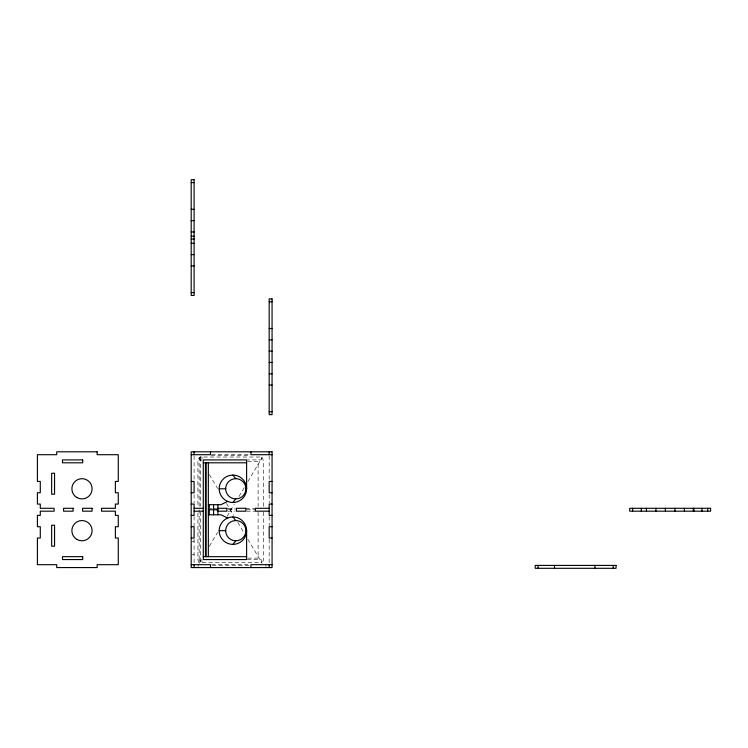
<?xml version="1.0" encoding="UTF-8"?>
<svg xmlns="http://www.w3.org/2000/svg" width="748" height="748" viewBox="0 0 748 748"><rect width="100%" height="100%" fill="white"/><g stroke="black" fill="none" stroke-linecap="round" stroke-linejoin="round"><path stroke-width="0.56" stroke-dasharray="3.74 2.81" d="M263.427 512.062L263.427 559.747L262.576 562.58M263.427 506.359L263.427 461.086L262.576 458.253L260.248 456.187M199.249 563.197L202.212 558.214M209.328 546.264L217.631 532.324M227.121 516.391L234.236 504.442M238.986 496.476L244.325 487.518M247.878 481.534L262.118 457.636M201.109 456.187L198.781 458.253L197.93 461.086L197.93 506.359M211.665 454.7L249.795 454.7M211.179 455.429L250.178 455.429M199.136 506.256L199.136 459.917A3.254 3.254 0 0 1 200.352 457.711L200.651 457.505A3.254 3.254 0 0 1 202.025 457.028L261.239 457.028L261.239 459.917L247.308 459.917M199.136 459.917L202.025 459.917M247.607 461.357L258.116 461.357L258.116 506.284M210.02 508.294L212.123 508.294M213.18 508.294L216.34 508.294M227.944 508.294L235.115 508.294M245.868 508.294L254.769 508.294M228.392 509.734L235.255 509.734M246.681 509.734L254.685 509.734M227.944 511.183L235.115 511.183M246.672 511.183L254.769 511.183M192.161 541.58L194.087 541.58M192.161 554.577L194.087 554.577M247.831 558.111L258.116 558.111L258.116 512.034M199.136 509.734L199.136 559.56L202.025 559.56M247.308 559.56L261.239 559.56L261.239 562.449L202.025 562.449A3.254 3.254 0 0 1 200.651 561.972L200.352 561.757A3.254 3.254 0 0 1 199.136 559.56M211.665 564.684L249.869 564.684M212.329 565.413L250.178 565.413M199.239 457.636L202.212 462.619M209.328 474.569L217.631 488.509M226.522 503.451L233.647 515.4M237.799 522.366L244.316 533.324M247.878 539.299L262.109 563.197M198.781 562.58L197.93 559.747L197.93 512.062M269.177 455.869L269.177 479.599M269.177 494.643L269.177 502.946M269.177 516.531L269.177 525.9M269.177 539.196L269.177 562.945M265.979 564.684L265.979 566.61M202.025 457.028L202.025 458.954M202.025 560.523L202.025 562.449M200.586 457.542L200.586 506.256M200.586 512.053L200.586 561.926M198.098 564.684L198.098 566.61M194.087 455.869L194.087 479.599M194.087 494.643L194.087 502.946M194.087 516.531L194.087 525.9M194.087 539.196L194.087 562.945"/><path stroke-width="1.12" d="M245.896 530.678A10.107 10.107 0 0 1 230.73 539.43A10.107 10.107 0 0 1 230.73 521.917A10.107 10.107 0 0 1 245.896 530.678L246.616 530.678A13.716 13.716 0 0 1 232.899 544.394A13.716 13.716 0 0 1 219.173 530.678C219.127 523.329 225.55 516.905 232.899 516.952A13.716 13.716 0 0 1 246.616 530.678L246.616 559.56L203.288 559.56L203.288 459.917L246.616 459.917L246.616 488.799A13.716 13.716 0 0 1 232.899 502.516C225.55 502.563 219.127 496.139 219.173 488.799A13.716 13.716 0 0 1 232.899 475.074A13.716 13.716 0 0 1 246.616 488.799L245.896 488.799A10.107 10.107 0 0 0 230.73 480.038A10.107 10.107 0 0 0 230.73 497.551A10.107 10.107 0 0 0 245.896 488.799M232.899 502.516L235.788 498.907M232.899 544.394L235.788 540.785M227.691 501.366L220.978 504.685L208.346 504.685M191.198 182.587L194.087 182.587M191.198 209.318L194.087 209.318M191.198 220.641L194.087 220.641M191.198 231.964L194.087 231.964M191.198 236.181L194.087 236.181M191.198 239.07L194.087 239.07M191.198 243.287L194.087 243.287M191.198 254.601L194.087 254.601M191.198 265.923L194.087 265.923M191.198 292.571L194.087 292.571M269.177 301.771L272.066 301.771M269.177 328.503L272.066 328.503M269.177 339.826L272.066 339.826M269.177 351.149L272.066 351.149M269.177 362.471L272.066 362.471M269.177 373.794L272.066 373.794M269.177 385.108L272.066 385.108M269.177 411.765L272.066 411.765M191.198 454.7L210.515 454.7L210.515 451.811M272.066 454.7L250.945 454.7L250.945 451.811M203.288 462.797L246.616 462.797M191.198 481.432L194.087 481.432L194.087 492.754L191.198 492.754M272.066 481.432L269.177 481.432L269.177 492.754L272.066 492.754M219.173 488.799L225.672 488.799M191.198 504.077L194.087 504.077L194.087 515.4L191.198 515.4M272.066 504.077L269.177 504.077L269.177 515.4L272.066 515.4M194.087 508.294L203.297 508.294M269.177 508.294L255.358 508.294L255.358 511.183L269.177 511.183M209.253 509.734L217.911 509.734M194.087 511.183L203.297 511.183M208.346 514.792L220.978 514.792L227.691 518.112M191.198 526.714L194.087 526.714L194.087 538.036L191.198 538.036M272.066 526.714L269.177 526.714L269.177 538.036L272.066 538.036M219.173 530.678L225.672 530.678M203.288 556.671L246.616 556.671M191.198 564.684L210.515 564.684L210.515 567.573M272.066 564.684L250.945 564.684L250.945 567.573M232.899 475.074L235.788 478.683M232.899 516.952L235.788 520.561M707.711 508.294L707.711 511.183M701.961 508.294L701.961 511.183M693.892 508.294L693.892 511.183M693.303 508.294L693.303 511.183M684.401 508.294L684.401 511.183M674.911 508.294L674.911 511.183M665.421 508.294L665.421 511.183M655.931 508.294L655.931 511.183M646.44 508.294L646.44 511.183M641.279 508.294L641.279 511.183M632.621 508.294L632.621 511.183M613.173 565.413L613.173 568.302M594.941 565.413L594.941 568.302M554.511 565.413L554.511 568.302M538.083 565.413L538.083 568.302M269.177 451.811L269.177 454.7M269.177 564.684L269.177 567.573M217.911 504.685L217.911 514.792M213.582 504.685L213.582 514.792M209.253 504.685L209.253 514.792M208.346 462.797L208.346 556.671M206.177 462.797L206.177 556.671M205.457 462.797L205.457 556.671M194.087 451.811L194.087 454.7M194.087 564.684L194.087 567.573M194.087 179.698L191.198 179.698L191.198 295.46L194.087 295.46L194.087 179.698M272.066 298.891L269.177 298.891L269.177 414.644L272.066 414.644L272.066 298.891M97.147 451.811L56.717 451.811L56.717 454.7L37.4 454.7L37.4 481.432L40.289 481.432L40.289 492.754L37.4 492.754L37.4 504.077L40.289 504.077L40.289 508.294L54.108 508.294L54.108 511.183L40.289 511.183L40.289 515.4L37.4 515.4L37.4 526.714L40.289 526.714L40.289 538.036L37.4 538.036L37.4 564.684L56.717 564.684L56.717 567.573L97.147 567.573L97.147 564.684L118.268 564.684L118.268 538.036L115.379 538.036L115.379 526.714L118.268 526.714L118.268 515.4L115.379 515.4L115.379 511.183L101.56 511.183L101.56 508.294L115.379 508.294L115.379 504.077L118.268 504.077L118.268 492.754L115.379 492.754L115.379 481.432L118.268 481.432L118.268 454.7L97.147 454.7L97.147 451.811M272.066 451.811L191.198 451.811L191.198 567.573L272.066 567.573L272.066 451.811M82.71 459.917L62.486 459.917L62.486 462.797L82.71 462.797L82.71 459.917M54.548 473.269L51.659 473.269L51.659 494.213L54.548 494.213L54.548 473.269M73.089 508.294L63.599 508.294L63.599 511.183L73.089 511.183L73.089 508.294M92.069 508.294L82.579 508.294L82.579 511.183L92.069 511.183L92.069 508.294M226.887 508.294L217.397 508.294L217.397 511.183L226.887 511.183L226.887 508.294M245.868 508.294L236.377 508.294L236.377 511.183L245.868 511.183L245.868 508.294M710.6 508.294L629.732 508.294L629.732 511.183L710.6 511.183L710.6 508.294M54.548 525.255L51.659 525.255L51.659 546.199L54.548 546.199L54.548 525.255M82.71 556.671L62.486 556.671L62.486 559.56L82.71 559.56L82.71 556.671M616.062 565.413L535.194 565.413L535.194 568.302L616.062 568.302L616.062 565.413M76.932 539.43A10.107 10.107 0 0 0 92.098 530.678A10.107 10.107 0 0 0 76.932 521.917A10.107 10.107 0 0 0 76.932 539.43M76.932 497.551A10.107 10.107 0 0 0 92.098 488.799A10.107 10.107 0 0 0 76.932 480.038A10.107 10.107 0 0 0 76.932 497.551"/></g></svg>
